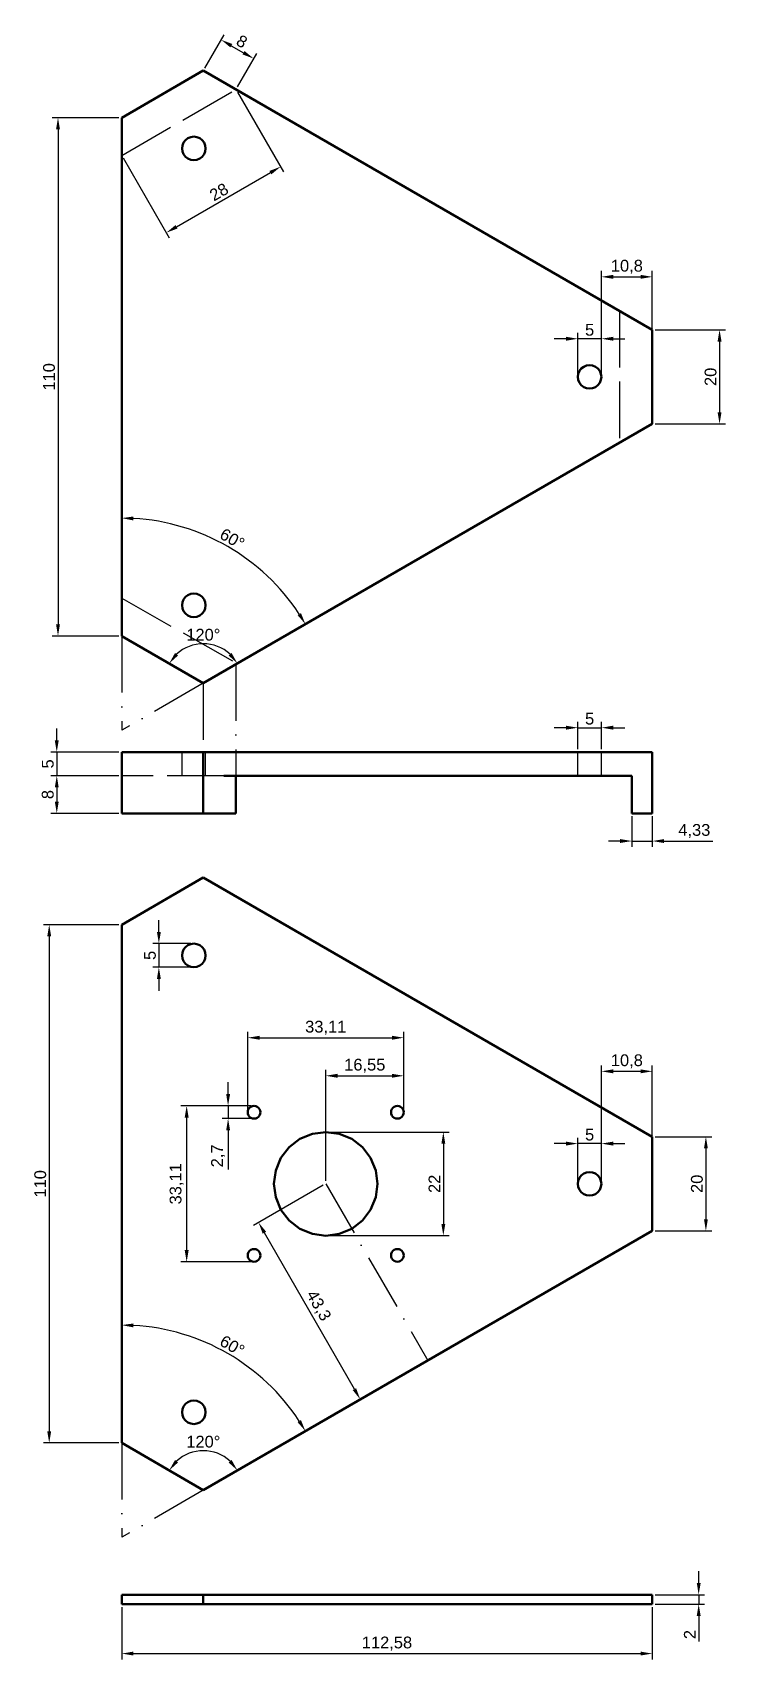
# Model space of a CAD drawing. Header units: millimetres. Extents: x 25 to 2355, y -27 to 1078.
# Drawn here: x 24.9 to 172, y 24.2 to 369.5 of the extents above; entities that cross this region are included whole.
import ezdxf

# ---------------------------------------------------------------- set-up
doc = ezdxf.new("R2010")
doc.units = ezdxf.units.MM
doc.linetypes.add('ACAD_ISO02W100', pattern=[15, 12, -3])
doc.linetypes.add('ACAD_ISO10W100', pattern=[18, 12, -3, 0, -3])
doc.layers.get('0').update_dxf_attribs({"lineweight": 50})
for name, color, linetype in [('标注', 2, 'Continuous'), ('虚线', 7, 'ACAD_ISO02W100'), ('辅助线', 3, 'ACAD_ISO10W100')]:
    doc.layers.add(name, color=color, linetype=linetype)
doc.styles.get("Standard").update_dxf_attribs({"font": 'arial.ttf'})
doc.dimstyles.new('ISO-25', dxfattribs={"dimtxt": 2.5, "dimasz": 2.5, "dimexe": 1.25, "dimexo": 0.625, "dimtad": 1, "dimtxsty": 'Standard', "dimcen": 2.5, "dimadec": 0, "dimazin": 0, "dimtfac": 1, "dimtmove": 0, "dimatfit": 3, "dimfxl": 1, "dimarcsym": 0})

# ---------------------------------------------------------------- blocks, each defined once
blk = doc.blocks.new('*D5')
at = {"layer": 'Defpoints', "color": 0, "transparency": 16777216}
for p in [(156.43, 135.17), (156.43, 115.17), (167.8, 115.17)]:
    blk.add_point(p, dxfattribs=at)
at = {"layer": '标注', "color": 0, "lineweight": -2, "transparency": 16777216}
for p, q in [((157.05, 135.17), (169.05, 135.17)), ((167.8, 132.67), (167.8, 117.67)), ((157.05, 115.17), (169.05, 115.17))]:
    blk.add_line(p, q, dxfattribs=at)
at = {"layer": '标注', "color": 0, "transparency": 16777216}
for points in [[(167.39, 132.67), (168.22, 132.67), (167.8, 135.17)], [(167.39, 117.67), (168.22, 117.67), (167.8, 115.17)]]:
    blk.add_solid(points, dxfattribs=at)
at = {"layer": '标注', "color": 0, "transparency": 16777216, "insert": (165.9, 125.17), "char_height": 2.5, "attachment_point": 5, "rotation": 90}
blk.add_mtext('20', dxfattribs=at)
blk = doc.blocks.new('*D6')
at = {"layer": 'Defpoints', "color": 0, "transparency": 16777216}
for p in [(43.84, 180.17), (156.43, 115.17), (72.78, 84.65), (43.84, 70.17), (61.16, 60.17)]:
    blk.add_point(p, dxfattribs=at)
at = {"layer": '标注', "color": 0, "lineweight": -2, "transparency": 16777216}
blk.add_arc((43.84, 50.17), 45.02, 33.1821, 86.8179, dxfattribs=at)
at = {"layer": '标注', "color": 0, "transparency": 16777216}
for points in [[(46.33, 94.7), (46.35, 95.53), (43.84, 95.19)], [(81.88, 75.03), (81.17, 74.59), (82.83, 72.68)]]:
    blk.add_solid(points, dxfattribs=at)
at = {"layer": '标注', "color": 0, "transparency": 16777216, "insert": (67.3, 90.8), "char_height": 2.5, "attachment_point": 5, "rotation": 330}
blk.add_mtext('60°', dxfattribs=at)
blk = doc.blocks.new('*D7')
at = {"layer": 'Defpoints', "color": 0, "transparency": 16777216}
for p in [(59.15, 176.15), (51.73, 171.15), (59.15, 171.15)]:
    blk.add_point(p, dxfattribs=at)
at = {"layer": '标注', "color": 0, "lineweight": -2, "transparency": 16777216}
for p, q in [((51.73, 178.65), (51.73, 181.15)), ((58.53, 176.15), (50.48, 176.15)), ((51.73, 176.15), (51.73, 171.15)), ((58.53, 171.15), (50.48, 171.15)), ((51.73, 168.65), (51.73, 166.15))]:
    blk.add_line(p, q, dxfattribs=at)
at = {"layer": '标注', "color": 0, "transparency": 16777216}
for points in [[(51.32, 178.65), (52.15, 178.65), (51.73, 176.15)], [(51.32, 168.65), (52.15, 168.65), (51.73, 171.15)]]:
    blk.add_solid(points, dxfattribs=at)
at = {"layer": '标注', "color": 0, "transparency": 16777216, "insert": (49.84, 173.65), "char_height": 2.5, "attachment_point": 5, "rotation": 90}
blk.add_mtext('5', dxfattribs=at)
blk = doc.blocks.new('*D8')
at = {"layer": 'Defpoints', "color": 0, "transparency": 16777216}
for p in [(71.94, 141.72), (66.42, 139.02), (71.94, 139.02)]:
    blk.add_point(p, dxfattribs=at)
at = {"layer": '标注', "color": 0, "lineweight": -2, "transparency": 16777216}
for p, q in [((66.42, 144.22), (66.42, 146.72)), ((71.32, 141.72), (65.17, 141.72)), ((66.42, 141.72), (66.42, 139.02)), ((71.32, 139.02), (65.17, 139.02)), ((66.42, 136.52), (66.42, 128.18))]:
    blk.add_line(p, q, dxfattribs=at)
at = {"layer": '标注', "color": 0, "transparency": 16777216}
for points in [[(66.01, 144.22), (66.84, 144.22), (66.42, 141.72)], [(66.01, 136.52), (66.84, 136.52), (66.42, 139.02)]]:
    blk.add_solid(points, dxfattribs=at)
at = {"layer": '标注', "color": 0, "transparency": 16777216, "insert": (64.3, 131.1), "char_height": 2.5, "attachment_point": 5, "rotation": 90}
blk.add_mtext('2,7', dxfattribs=at)
blk = doc.blocks.new('*D9')
at = {"layer": 'Defpoints', "color": 0, "transparency": 16777216}
for p in [(87.14, 136.17), (87.14, 114.17), (112.09, 114.17)]:
    blk.add_point(p, dxfattribs=at)
at = {"layer": '标注', "color": 0, "lineweight": -2, "transparency": 16777216}
for p, q in [((87.77, 136.17), (113.34, 136.17)), ((112.09, 133.67), (112.09, 116.67)), ((87.77, 114.17), (113.34, 114.17))]:
    blk.add_line(p, q, dxfattribs=at)
at = {"layer": '标注', "color": 0, "transparency": 16777216}
for points in [[(111.68, 133.67), (112.51, 133.67), (112.09, 136.17)], [(111.68, 116.67), (112.51, 116.67), (112.09, 114.17)]]:
    blk.add_solid(points, dxfattribs=at)
at = {"layer": '标注', "color": 0, "transparency": 16777216, "insert": (110.21, 125.17), "char_height": 2.5, "attachment_point": 5, "rotation": 90}
blk.add_mtext('22', dxfattribs=at)
blk = doc.blocks.new('*D10')
at = {"layer": 'Defpoints', "color": 0, "transparency": 16777216}
for p in [(156.43, 37.97), (156.43, 35.97), (166.27, 35.97)]:
    blk.add_point(p, dxfattribs=at)
at = {"layer": '标注', "color": 0, "lineweight": -2, "transparency": 16777216}
for p, q in [((166.27, 40.47), (166.27, 42.97)), ((157.05, 37.97), (167.52, 37.97)), ((157.05, 35.97), (167.52, 35.97)), ((166.27, 37.97), (166.27, 35.97)), ((166.27, 33.47), (166.27, 28.06))]:
    blk.add_line(p, q, dxfattribs=at)
at = {"layer": '标注', "color": 0, "transparency": 16777216}
for points in [[(165.86, 40.47), (166.69, 40.47), (166.27, 37.97)], [(165.86, 33.47), (166.69, 33.47), (166.27, 35.97)]]:
    blk.add_solid(points, dxfattribs=at)
at = {"layer": '标注', "color": 0, "transparency": 16777216, "insert": (164.39, 29.51), "char_height": 2.5, "attachment_point": 5, "rotation": 90}
blk.add_mtext('2', dxfattribs=at)
blk = doc.blocks.new('*D11')
at = {"layer": 'Defpoints', "color": 0, "transparency": 16777216}
for p in [(156.43, 149.05), (145.63, 125.17), (156.43, 125.17)]:
    blk.add_point(p, dxfattribs=at)
at = {"layer": '标注', "color": 0, "lineweight": -2, "transparency": 16777216}
for p, q in [((145.63, 125.79), (145.63, 150.3)), ((148.13, 149.05), (153.93, 149.05)), ((156.43, 125.79), (156.43, 150.3))]:
    blk.add_line(p, q, dxfattribs=at)
at = {"layer": '标注', "color": 0, "transparency": 16777216}
for points in [[(148.13, 149.46), (148.13, 148.63), (145.63, 149.05)], [(153.93, 149.46), (153.93, 148.63), (156.43, 149.05)]]:
    blk.add_solid(points, dxfattribs=at)
at = {"layer": '标注', "color": 0, "transparency": 16777216, "insert": (151.03, 151.17), "char_height": 2.5, "attachment_point": 5}
blk.add_mtext('10,8', dxfattribs=at)
blk = doc.blocks.new('*D12')
at = {"layer": 'Defpoints', "color": 0, "transparency": 16777216}
for p in [(140.63, 133.71), (140.63, 125.17), (145.63, 125.17)]:
    blk.add_point(p, dxfattribs=at)
at = {"layer": '标注', "color": 0, "lineweight": -2, "transparency": 16777216}
for p, q in [((140.63, 125.79), (140.63, 134.96)), ((145.63, 125.79), (145.63, 134.96)), ((138.13, 133.71), (135.63, 133.71)), ((145.63, 133.71), (140.63, 133.71)), ((148.13, 133.71), (150.63, 133.71))]:
    blk.add_line(p, q, dxfattribs=at)
at = {"layer": '标注', "color": 0, "transparency": 16777216}
for points in [[(138.13, 134.13), (138.13, 133.29), (140.63, 133.71)], [(148.13, 134.13), (148.13, 133.29), (145.63, 133.71)]]:
    blk.add_solid(points, dxfattribs=at)
at = {"layer": '标注', "color": 0, "transparency": 16777216, "insert": (143.13, 135.6), "char_height": 2.5, "attachment_point": 5}
blk.add_mtext('5', dxfattribs=at)
blk = doc.blocks.new('*D13')
at = {"layer": 'Defpoints', "color": 0, "transparency": 16777216}
for p in [(71.94, 141.72), (57.63, 108.61), (71.94, 108.61)]:
    blk.add_point(p, dxfattribs=at)
at = {"layer": '标注', "color": 0, "lineweight": -2, "transparency": 16777216}
for p, q in [((71.32, 141.72), (56.38, 141.72)), ((57.63, 139.22), (57.63, 111.11)), ((71.32, 108.61), (56.38, 108.61))]:
    blk.add_line(p, q, dxfattribs=at)
at = {"layer": '标注', "color": 0, "transparency": 16777216}
for points in [[(57.21, 139.22), (58.05, 139.22), (57.63, 141.72)], [(57.21, 111.11), (58.05, 111.11), (57.63, 108.61)]]:
    blk.add_solid(points, dxfattribs=at)
at = {"layer": '标注', "color": 0, "transparency": 16777216, "insert": (55.5, 125.17), "char_height": 2.5, "attachment_point": 5, "rotation": 90}
blk.add_mtext('33,11', dxfattribs=at)
blk = doc.blocks.new('*D14')
at = {"layer": 'Defpoints', "color": 0, "transparency": 16777216}
for p in [(103.7, 156.18), (70.59, 140.37), (103.7, 140.37)]:
    blk.add_point(p, dxfattribs=at)
at = {"layer": '标注', "color": 0, "lineweight": -2, "transparency": 16777216}
for p, q in [((70.59, 141), (70.59, 157.43)), ((73.09, 156.18), (101.2, 156.18)), ((103.7, 141), (103.7, 157.43))]:
    blk.add_line(p, q, dxfattribs=at)
at = {"layer": '标注', "color": 0, "transparency": 16777216}
for points in [[(73.09, 156.59), (73.09, 155.76), (70.59, 156.18)], [(101.2, 156.59), (101.2, 155.76), (103.7, 156.18)]]:
    blk.add_solid(points, dxfattribs=at)
at = {"layer": '标注', "color": 0, "transparency": 16777216, "insert": (87.14, 158.3), "char_height": 2.5, "attachment_point": 5}
blk.add_mtext('33,11', dxfattribs=at)
blk = doc.blocks.new('*D15')
at = {"layer": 'Defpoints', "color": 0, "transparency": 16777216}
for p in [(156.43, 115.17), (43.84, 70.17), (64.02, 68.02), (61.16, 60.17), (61.16, 60.17)]:
    blk.add_point(p, dxfattribs=at)
at = {"layer": '标注', "color": 0, "lineweight": -2, "transparency": 16777216}
blk.add_arc((61.16, 60.17), 8.36, 47.2028, 132.7972, dxfattribs=at)
at = {"layer": '标注', "color": 0, "transparency": 16777216}
for points in [[(55.81, 66.04), (55.16, 66.56), (53.92, 64.35)], [(67.17, 66.56), (66.52, 66.04), (68.4, 64.35)]]:
    blk.add_solid(points, dxfattribs=at)
at = {"layer": '标注', "color": 0, "transparency": 16777216, "insert": (61.16, 70.43), "char_height": 2.5, "attachment_point": 5}
blk.add_mtext('120°', dxfattribs=at)
blk = doc.blocks.new('*D16')
at = {"layer": 'Defpoints', "color": 0, "transparency": 16777216}
for p in [(87.14, 125.17), (72.88, 116.96), (108.73, 87.63)]:
    blk.add_point(p, dxfattribs=at)
at = {"layer": '标注', "color": 0, "lineweight": -2, "transparency": 16777216}
for p, q in [((86.6, 124.86), (71.79, 116.34)), ((93.22, 81.59), (74.12, 114.8)), ((108.19, 87.32), (93.38, 78.8))]:
    blk.add_line(p, q, dxfattribs=at)
at = {"layer": '标注', "color": 0, "transparency": 16777216}
for points in [[(74.49, 115.01), (73.76, 114.59), (72.88, 116.96)], [(93.58, 81.8), (92.86, 81.39), (94.46, 79.43)]]:
    blk.add_solid(points, dxfattribs=at)
at = {"layer": '标注', "color": 0, "transparency": 16777216, "insert": (85.51, 99.26), "char_height": 2.5, "attachment_point": 5, "rotation": 299.8994}
blk.add_mtext('43,3', dxfattribs=at)
blk = doc.blocks.new('*D17')
at = {"layer": 'Defpoints', "color": 0, "transparency": 16777216}
for p in [(103.7, 148.1), (103.7, 140.37), (87.14, 125.17)]:
    blk.add_point(p, dxfattribs=at)
at = {"layer": '标注', "color": 0, "lineweight": -2, "transparency": 16777216}
for p, q in [((87.14, 125.79), (87.14, 149.35)), ((103.7, 141), (103.7, 149.35)), ((89.64, 148.1), (101.2, 148.1))]:
    blk.add_line(p, q, dxfattribs=at)
at = {"layer": '标注', "color": 0, "transparency": 16777216}
for points in [[(89.64, 148.52), (89.64, 147.69), (87.14, 148.1)], [(101.2, 148.52), (101.2, 147.69), (103.7, 148.1)]]:
    blk.add_solid(points, dxfattribs=at)
at = {"layer": '标注', "color": 0, "transparency": 16777216, "insert": (95.42, 150.23), "char_height": 2.5, "attachment_point": 5}
blk.add_mtext('16,55', dxfattribs=at)
blk = doc.blocks.new('*D4')
at = {"layer": 'Defpoints', "color": 0, "transparency": 16777216}
for p in [(43.84, 180.17), (28.47, 70.17), (43.84, 70.17)]:
    blk.add_point(p, dxfattribs=at)
at = {"layer": '标注', "color": 0, "lineweight": -2, "transparency": 16777216}
for p, q in [((43.22, 180.17), (27.22, 180.17)), ((28.47, 177.67), (28.47, 72.67)), ((43.22, 70.17), (27.22, 70.17))]:
    blk.add_line(p, q, dxfattribs=at)
at = {"layer": '标注', "color": 0, "transparency": 16777216}
for points in [[(28.05, 177.67), (28.89, 177.67), (28.47, 180.17)], [(28.05, 72.67), (28.89, 72.67), (28.47, 70.17)]]:
    blk.add_solid(points, dxfattribs=at)
at = {"layer": '标注', "color": 0, "transparency": 16777216, "insert": (26.57, 125.17), "char_height": 2.5, "attachment_point": 5, "rotation": 90}
blk.add_mtext('110', dxfattribs=at)
blk = doc.blocks.new('*D18')
at = {"layer": 'Defpoints', "color": 0, "transparency": 16777216}
for p in [(43.84, 35.97), (156.43, 35.97), (156.43, 25.47)]:
    blk.add_point(p, dxfattribs=at)
at = {"layer": '标注', "color": 0, "lineweight": -2, "transparency": 16777216}
for p, q in [((43.84, 35.34), (43.84, 24.22)), ((156.43, 35.34), (156.43, 24.22)), ((46.34, 25.47), (153.93, 25.47))]:
    blk.add_line(p, q, dxfattribs=at)
at = {"layer": '标注', "color": 0, "transparency": 16777216}
for points in [[(46.34, 25.89), (46.34, 25.06), (43.84, 25.47)], [(153.93, 25.89), (153.93, 25.06), (156.43, 25.47)]]:
    blk.add_solid(points, dxfattribs=at)
at = {"layer": '标注', "color": 0, "transparency": 16777216, "insert": (100.13, 27.6), "char_height": 2.5, "attachment_point": 5}
blk.add_mtext('112,58', dxfattribs=at)
blk = doc.blocks.new('*D20')
at = {"layer": 'Defpoints', "color": 0, "transparency": 16777216}
for p in [(43.84, 351.44), (30.33, 241.44), (43.84, 241.44)]:
    blk.add_point(p, dxfattribs=at)
at = {"layer": '标注', "color": 0, "lineweight": -2, "transparency": 16777216}
for p, q in [((43.22, 351.44), (29.08, 351.44)), ((30.33, 348.94), (30.33, 243.94)), ((43.22, 241.44), (29.08, 241.44))]:
    blk.add_line(p, q, dxfattribs=at)
at = {"layer": '标注', "color": 0, "transparency": 16777216}
for points in [[(29.91, 348.94), (30.75, 348.94), (30.33, 351.44)], [(29.91, 243.94), (30.75, 243.94), (30.33, 241.44)]]:
    blk.add_solid(points, dxfattribs=at)
at = {"layer": '标注', "color": 0, "transparency": 16777216, "insert": (28.43, 296.44), "char_height": 2.5, "attachment_point": 5, "rotation": 90}
blk.add_mtext('110', dxfattribs=at)
blk = doc.blocks.new('*D21')
at = {"layer": 'Defpoints', "color": 0, "transparency": 16777216}
for p in [(156.43, 306.44), (156.43, 286.44), (170.7, 286.44)]:
    blk.add_point(p, dxfattribs=at)
at = {"layer": '标注', "color": 0, "lineweight": -2, "transparency": 16777216}
for p, q in [((157.05, 306.44), (171.95, 306.44)), ((170.7, 303.94), (170.7, 288.94)), ((157.05, 286.44), (171.95, 286.44))]:
    blk.add_line(p, q, dxfattribs=at)
at = {"layer": '标注', "color": 0, "transparency": 16777216}
for points in [[(170.28, 303.94), (171.12, 303.94), (170.7, 306.44)], [(170.28, 288.94), (171.12, 288.94), (170.7, 286.44)]]:
    blk.add_solid(points, dxfattribs=at)
at = {"layer": '标注', "color": 0, "transparency": 16777216, "insert": (168.8, 296.44), "char_height": 2.5, "attachment_point": 5, "rotation": 90}
blk.add_mtext('20', dxfattribs=at)
blk = doc.blocks.new('*D22')
at = {"layer": 'Defpoints', "color": 0, "transparency": 16777216}
for p in [(156.43, 317.67), (145.63, 296.44), (156.43, 296.44)]:
    blk.add_point(p, dxfattribs=at)
at = {"layer": '标注', "color": 0, "lineweight": -2, "transparency": 16777216}
for p, q in [((145.63, 297.06), (145.63, 318.92)), ((148.13, 317.67), (153.93, 317.67)), ((156.43, 297.06), (156.43, 318.92))]:
    blk.add_line(p, q, dxfattribs=at)
at = {"layer": '标注', "color": 0, "transparency": 16777216}
for points in [[(148.13, 318.09), (148.13, 317.25), (145.63, 317.67)], [(153.93, 318.09), (153.93, 317.25), (156.43, 317.67)]]:
    blk.add_solid(points, dxfattribs=at)
at = {"layer": '标注', "color": 0, "transparency": 16777216, "insert": (151.03, 319.8), "char_height": 2.5, "attachment_point": 5}
blk.add_mtext('10,8', dxfattribs=at)
blk = doc.blocks.new('*D23')
at = {"layer": 'Defpoints', "color": 0, "transparency": 16777216}
for p in [(140.63, 304.53), (140.63, 296.44), (145.63, 296.44)]:
    blk.add_point(p, dxfattribs=at)
at = {"layer": '标注', "color": 0, "lineweight": -2, "transparency": 16777216}
for p, q in [((138.13, 304.53), (135.63, 304.53)), ((140.63, 297.06), (140.63, 305.78)), ((145.63, 304.53), (140.63, 304.53)), ((145.63, 297.06), (145.63, 305.78)), ((148.13, 304.53), (150.63, 304.53))]:
    blk.add_line(p, q, dxfattribs=at)
at = {"layer": '标注', "color": 0, "transparency": 16777216}
for points in [[(138.13, 304.94), (138.13, 304.11), (140.63, 304.53)], [(148.13, 304.94), (148.13, 304.11), (145.63, 304.53)]]:
    blk.add_solid(points, dxfattribs=at)
at = {"layer": '标注', "color": 0, "transparency": 16777216, "insert": (143.13, 306.42), "char_height": 2.5, "attachment_point": 5}
blk.add_mtext('5', dxfattribs=at)
blk = doc.blocks.new('*D30')
at = {"layer": 'Defpoints', "color": 0, "transparency": 16777216}
for p in [(43.84, 351.44), (156.43, 286.44), (72.78, 255.92), (43.84, 241.44), (61.16, 231.44)]:
    blk.add_point(p, dxfattribs=at)
at = {"layer": '标注', "color": 0, "lineweight": -2, "transparency": 16777216}
blk.add_arc((43.84, 221.44), 45.02, 33.1821, 86.8179, dxfattribs=at)
at = {"layer": '标注', "color": 0, "transparency": 16777216}
for points in [[(46.33, 265.97), (46.35, 266.8), (43.84, 266.46)], [(81.88, 246.29), (81.17, 245.86), (82.83, 243.95)]]:
    blk.add_solid(points, dxfattribs=at)
at = {"layer": '标注', "color": 0, "transparency": 16777216, "insert": (67.3, 262.07), "char_height": 2.5, "attachment_point": 5, "rotation": 330}
blk.add_mtext('60°', dxfattribs=at)
blk = doc.blocks.new('*D31')
at = {"layer": 'Defpoints', "color": 0, "transparency": 16777216}
for p in [(156.43, 286.44), (43.84, 241.44), (64.02, 239.29), (61.16, 231.44), (61.16, 231.44)]:
    blk.add_point(p, dxfattribs=at)
at = {"layer": '标注', "color": 0, "lineweight": -2, "transparency": 16777216}
blk.add_arc((61.16, 231.44), 8.36, 47.2028, 132.7972, dxfattribs=at)
at = {"layer": '标注', "color": 0, "transparency": 16777216}
for points in [[(55.81, 237.31), (55.16, 237.83), (53.92, 235.61)], [(67.17, 237.83), (66.52, 237.31), (68.4, 235.61)]]:
    blk.add_solid(points, dxfattribs=at)
at = {"layer": '标注', "color": 0, "transparency": 16777216, "insert": (61.16, 241.7), "char_height": 2.5, "attachment_point": 5}
blk.add_mtext('120°', dxfattribs=at)
blk = doc.blocks.new('*D32')
at = {"layer": 'Defpoints', "color": 0, "transparency": 16777216}
for p in [(71.87, 363.98), (61.16, 361.44), (68.09, 357.44)]:
    blk.add_point(p, dxfattribs=at)
at = {"layer": '标注', "color": 0, "lineweight": -2, "transparency": 16777216}
for p, q in [((61.48, 361.98), (65.56, 369.06)), ((67.1, 366.73), (69.7, 365.23)), ((68.4, 357.98), (72.49, 365.06))]:
    blk.add_line(p, q, dxfattribs=at)
at = {"layer": '标注', "color": 0, "transparency": 16777216}
for points in [[(67.31, 367.09), (66.9, 366.37), (64.94, 367.98)], [(69.91, 365.59), (69.49, 364.87), (71.87, 363.98)]]:
    blk.add_solid(points, dxfattribs=at)
at = {"layer": '标注', "color": 0, "transparency": 16777216, "insert": (69.35, 367.62), "char_height": 2.5, "attachment_point": 5, "rotation": 330}
blk.add_mtext('8', dxfattribs=at)
blk = doc.blocks.new('*D33')
at = {"layer": 'Defpoints', "color": 0, "transparency": 16777216}
for p in [(68.09, 357.44), (43.84, 343.44), (77.56, 341.04)]:
    blk.add_point(p, dxfattribs=at)
at = {"layer": '标注', "color": 0, "lineweight": -2, "transparency": 16777216}
for p, q in [((68.4, 356.89), (78.18, 339.95)), ((44.15, 342.89), (53.94, 325.95)), ((55.48, 328.29), (75.39, 339.79))]:
    blk.add_line(p, q, dxfattribs=at)
at = {"layer": '标注', "color": 0, "transparency": 16777216}
for points in [[(75.19, 340.15), (75.6, 339.42), (77.56, 341.04)], [(55.27, 328.65), (55.68, 327.92), (53.31, 327.04)]]:
    blk.add_solid(points, dxfattribs=at)
at = {"layer": '标注', "color": 0, "transparency": 16777216, "insert": (64.48, 335.68), "char_height": 2.5, "attachment_point": 5, "rotation": 30}
blk.add_mtext('28', dxfattribs=at)
blk = doc.blocks.new('*D35')
at = {"layer": 'Defpoints', "color": 0, "transparency": 16777216}
for p in [(43.84, 216.79), (30.07, 211.79), (43.84, 211.79)]:
    blk.add_point(p, dxfattribs=at)
at = {"layer": '标注', "color": 0, "lineweight": -2, "transparency": 16777216}
for p, q in [((30.07, 219.29), (30.07, 221.79)), ((43.22, 216.79), (28.82, 216.79)), ((30.07, 216.79), (30.07, 211.79)), ((43.22, 211.79), (28.82, 211.79)), ((30.07, 209.29), (30.07, 206.79))]:
    blk.add_line(p, q, dxfattribs=at)
at = {"layer": '标注', "color": 0, "transparency": 16777216}
for points in [[(29.65, 219.29), (30.48, 219.29), (30.07, 216.79)], [(29.65, 209.29), (30.48, 209.29), (30.07, 211.79)]]:
    blk.add_solid(points, dxfattribs=at)
at = {"layer": '标注', "color": 0, "transparency": 16777216, "insert": (28.17, 214.29), "char_height": 2.5, "attachment_point": 5, "rotation": 90}
blk.add_mtext('5', dxfattribs=at)
blk = doc.blocks.new('*D36')
at = {"layer": 'Defpoints', "color": 0, "transparency": 16777216}
for p in [(43.84, 211.79), (30.07, 203.79), (43.84, 203.79)]:
    blk.add_point(p, dxfattribs=at)
at = {"layer": '标注', "color": 0, "lineweight": -2, "transparency": 16777216}
for p, q in [((43.22, 211.79), (28.82, 211.79)), ((30.07, 209.29), (30.07, 206.29)), ((43.22, 203.79), (28.82, 203.79))]:
    blk.add_line(p, q, dxfattribs=at)
at = {"layer": '标注', "color": 0, "transparency": 16777216}
for points in [[(29.65, 209.29), (30.48, 209.29), (30.07, 211.79)], [(29.65, 206.29), (30.48, 206.29), (30.07, 203.79)]]:
    blk.add_solid(points, dxfattribs=at)
at = {"layer": '标注', "color": 0, "transparency": 16777216, "insert": (28.16, 207.79), "char_height": 2.5, "attachment_point": 5, "rotation": 90}
blk.add_mtext('8', dxfattribs=at)
blk = doc.blocks.new('*D37')
at = {"layer": 'Defpoints', "color": 0, "transparency": 16777216}
for p in [(152.1, 203.79), (156.43, 203.79), (156.43, 197.92)]:
    blk.add_point(p, dxfattribs=at)
at = {"layer": '标注', "color": 0, "lineweight": -2, "transparency": 16777216}
for p, q in [((152.1, 203.17), (152.1, 196.67)), ((156.43, 203.17), (156.43, 196.67)), ((149.6, 197.92), (147.1, 197.92)), ((152.1, 197.92), (156.43, 197.92)), ((158.93, 197.92), (169.27, 197.92))]:
    blk.add_line(p, q, dxfattribs=at)
at = {"layer": '标注', "color": 0, "transparency": 16777216}
for points in [[(149.6, 198.34), (149.6, 197.51), (152.1, 197.92)], [(158.93, 198.34), (158.93, 197.51), (156.43, 197.92)]]:
    blk.add_solid(points, dxfattribs=at)
at = {"layer": '标注', "color": 0, "transparency": 16777216, "insert": (165.35, 200.05), "char_height": 2.5, "attachment_point": 5}
blk.add_mtext('4,33', dxfattribs=at)
blk = doc.blocks.new('*D38')
at = {"layer": 'Defpoints', "color": 0, "transparency": 16777216}
for p in [(145.63, 221.98), (140.63, 216.79), (145.63, 216.79)]:
    blk.add_point(p, dxfattribs=at)
at = {"layer": '标注', "color": 0, "lineweight": -2, "transparency": 16777216}
for p, q in [((138.13, 221.98), (135.63, 221.98)), ((140.63, 217.42), (140.63, 223.23)), ((140.63, 221.98), (145.63, 221.98)), ((145.63, 217.42), (145.63, 223.23)), ((148.13, 221.98), (150.63, 221.98))]:
    blk.add_line(p, q, dxfattribs=at)
at = {"layer": '标注', "color": 0, "transparency": 16777216}
for points in [[(138.13, 222.4), (138.13, 221.56), (140.63, 221.98)], [(148.13, 222.4), (148.13, 221.56), (145.63, 221.98)]]:
    blk.add_solid(points, dxfattribs=at)
at = {"layer": '标注', "color": 0, "transparency": 16777216, "insert": (143.13, 223.88), "char_height": 2.5, "attachment_point": 5}
blk.add_mtext('5', dxfattribs=at)

msp = doc.modelspace()

# ---------------------------------------------------------------- linework, layer by layer
for p, q in [((61.163, 361.436), (43.842, 351.436)), ((156.425, 306.436), (61.163, 361.436)), ((43.842, 351.436), (43.842, 241.436)), ((56.652, 344.918), (56.737, 345.565)), ((56.737, 345.565), (56.987, 346.168)), ((56.987, 346.168), (57.385, 346.685)), ((57.385, 346.685), (57.902, 347.083)), ((57.902, 347.083), (58.505, 347.332)), ((58.505, 347.332), (59.152, 347.418)), ((59.152, 347.418), (59.799, 347.332)), ((59.799, 347.332), (60.402, 347.083)), ((60.402, 347.083), (60.92, 346.685)), ((60.92, 346.685), (61.317, 346.168)), ((61.317, 346.168), (61.567, 345.565)), ((61.567, 345.565), (61.652, 344.918)), ((56.737, 344.271), (56.652, 344.918)), ((56.987, 343.668), (56.737, 344.271)), ((57.385, 343.15), (56.987, 343.668)), ((57.902, 342.753), (57.385, 343.15)), ((58.505, 342.503), (57.902, 342.753)), ((59.152, 342.418), (58.505, 342.503)), ((59.799, 342.503), (59.152, 342.418)), ((60.402, 342.753), (59.799, 342.503)), ((60.92, 343.15), (60.402, 342.753)), ((61.317, 343.668), (60.92, 343.15)), ((61.567, 344.271), (61.317, 343.668)), ((61.652, 344.918), (61.567, 344.271)), ((156.425, 286.436), (156.425, 306.436)), ((140.625, 296.436), (140.71, 297.083)), ((140.71, 297.083), (140.96, 297.686)), ((140.96, 297.686), (141.358, 298.204)), ((141.358, 298.204), (141.875, 298.601)), ((141.875, 298.601), (142.478, 298.851)), ((142.478, 298.851), (143.125, 298.936)), ((143.125, 298.936), (143.772, 298.851)), ((143.772, 298.851), (144.375, 298.601)), ((144.375, 298.601), (144.893, 298.204)), ((144.893, 298.204), (145.29, 297.686)), ((145.29, 297.686), (145.54, 297.083)), ((145.54, 297.083), (145.625, 296.436)), ((140.71, 295.789), (140.625, 296.436)), ((140.96, 295.186), (140.71, 295.789)), ((141.358, 294.668), (140.96, 295.186)), ((141.875, 294.271), (141.358, 294.668)), ((142.478, 294.021), (141.875, 294.271)), ((143.125, 293.936), (142.478, 294.021)), ((143.772, 294.021), (143.125, 293.936)), ((144.375, 294.271), (143.772, 294.021)), ((144.893, 294.668), (144.375, 294.271)), ((145.29, 295.186), (144.893, 294.668)), ((145.54, 295.789), (145.29, 295.186)), ((145.625, 296.436), (145.54, 295.789)), ((156.425, 286.436), (61.163, 231.436)), ((56.737, 248.601), (56.987, 249.204)), ((56.987, 249.204), (57.385, 249.722)), ((57.385, 249.722), (57.902, 250.119)), ((57.902, 250.119), (58.505, 250.369)), ((58.505, 250.369), (59.152, 250.454)), ((59.152, 250.454), (59.799, 250.369)), ((59.799, 250.369), (60.402, 250.119)), ((60.402, 250.119), (60.92, 249.722)), ((60.92, 249.722), (61.317, 249.204)), ((61.317, 249.204), (61.567, 248.601)), ((56.652, 247.954), (56.737, 248.601)), ((56.737, 247.307), (56.652, 247.954)), ((56.987, 246.704), (56.737, 247.307)), ((57.385, 246.186), (56.987, 246.704)), ((57.902, 245.789), (57.385, 246.186)), ((58.505, 245.539), (57.902, 245.789)), ((59.152, 245.454), (58.505, 245.539)), ((59.799, 245.539), (59.152, 245.454)), ((60.402, 245.789), (59.799, 245.539)), ((60.92, 246.186), (60.402, 245.789)), ((61.317, 246.704), (60.92, 246.186)), ((61.567, 247.307), (61.317, 246.704)), ((61.567, 248.601), (61.652, 247.954)), ((61.652, 247.954), (61.567, 247.307)), ((43.842, 241.436), (61.163, 231.436)), ((43.842, 216.793), (61.163, 216.793)), ((43.842, 203.793), (43.842, 216.793)), ((61.163, 216.793), (156.425, 216.793)), ((61.163, 203.793), (61.163, 216.793)), ((156.425, 203.793), (156.425, 216.793)), ((65.493, 211.793), (152.095, 211.793)), ((68.091, 203.793), (68.091, 211.793)), ((152.095, 211.793), (152.095, 203.793)), ((43.842, 203.793), (61.163, 203.793)), ((61.163, 203.793), (68.091, 203.793)), ((152.095, 203.793), (156.425, 203.793)), ((61.163, 190.168), (43.842, 180.168)), ((156.425, 135.168), (61.163, 190.168)), ((43.842, 180.168), (43.842, 70.168)), ((58.505, 176.064), (59.152, 176.149)), ((59.152, 176.149), (59.799, 176.064)), ((56.652, 173.649), (56.737, 174.296)), ((56.737, 173.002), (56.652, 173.649)), ((56.737, 174.296), (56.987, 174.899)), ((56.987, 172.399), (56.737, 173.002)), ((56.987, 174.899), (57.385, 175.417)), ((57.385, 175.417), (57.902, 175.815)), ((57.902, 175.815), (58.505, 176.064)), ((59.799, 176.064), (60.402, 175.815)), ((60.402, 175.815), (60.92, 175.417)), ((60.92, 175.417), (61.317, 174.899)), ((61.317, 174.899), (61.567, 174.296)), ((61.567, 173.002), (61.317, 172.399)), ((61.567, 174.296), (61.652, 173.649)), ((61.652, 173.649), (61.567, 173.002)), ((57.385, 171.882), (56.987, 172.399)), ((57.902, 171.484), (57.385, 171.882)), ((58.505, 171.235), (57.902, 171.484)), ((59.152, 171.149), (58.505, 171.235)), ((59.799, 171.235), (59.152, 171.149)), ((60.402, 171.484), (59.799, 171.235)), ((60.92, 171.882), (60.402, 171.484)), ((61.317, 172.399), (60.92, 171.882)), ((71.266, 141.54), (71.591, 141.674)), ((71.591, 141.674), (71.941, 141.72)), ((71.941, 141.72), (72.29, 141.674)), ((72.29, 141.674), (72.616, 141.54)), ((101.671, 141.54), (101.997, 141.674)), ((101.997, 141.674), (102.346, 141.72)), ((102.346, 141.72), (102.696, 141.674)), ((102.696, 141.674), (103.021, 141.54)), ((70.591, 140.37), (70.637, 140.72)), ((70.637, 140.021), (70.591, 140.37)), ((70.637, 140.72), (70.771, 141.045)), ((70.771, 139.695), (70.637, 140.021)), ((70.771, 141.045), (70.986, 141.325)), ((70.986, 139.416), (70.771, 139.695)), ((70.986, 141.325), (71.266, 141.54)), ((71.266, 139.201), (70.986, 139.416)), ((71.591, 139.066), (71.266, 139.201)), ((71.941, 139.02), (71.591, 139.066)), ((72.29, 139.066), (71.941, 139.02)), ((72.616, 139.201), (72.29, 139.066)), ((72.616, 141.54), (72.895, 141.325)), ((72.895, 139.416), (72.616, 139.201)), ((72.895, 141.325), (73.11, 141.045)), ((73.11, 139.695), (72.895, 139.416)), ((73.11, 141.045), (73.245, 140.72)), ((73.245, 140.021), (73.11, 139.695)), ((73.245, 140.72), (73.291, 140.37)), ((73.291, 140.37), (73.245, 140.021)), ((100.996, 140.37), (101.042, 140.72)), ((101.042, 140.021), (100.996, 140.37)), ((101.042, 140.72), (101.177, 141.045)), ((101.177, 139.695), (101.042, 140.021)), ((101.177, 141.045), (101.392, 141.325)), ((101.392, 139.416), (101.177, 139.695)), ((101.392, 141.325), (101.671, 141.54)), ((101.671, 139.201), (101.392, 139.416)), ((101.997, 139.066), (101.671, 139.201)), ((102.346, 139.02), (101.997, 139.066)), ((102.696, 139.066), (102.346, 139.02)), ((103.021, 139.201), (102.696, 139.066)), ((103.021, 141.54), (103.301, 141.325)), ((103.301, 139.416), (103.021, 139.201)), ((103.301, 141.325), (103.515, 141.045)), ((103.515, 139.695), (103.301, 139.416)), ((103.515, 141.045), (103.65, 140.72)), ((103.65, 140.021), (103.515, 139.695)), ((103.65, 140.72), (103.696, 140.37)), ((103.696, 140.37), (103.65, 140.021)), ((79.365, 132.946), (81.643, 134.694)), ((81.643, 134.694), (84.296, 135.793)), ((84.296, 135.793), (87.143, 136.168)), ((87.143, 136.168), (89.99, 135.793)), ((89.99, 135.793), (92.643, 134.694)), ((92.643, 134.694), (94.921, 132.946)), ((156.425, 115.168), (156.425, 135.168)), ((77.617, 130.668), (79.365, 132.946)), ((94.921, 132.946), (96.67, 130.668)), ((76.143, 125.168), (76.518, 128.015)), ((76.518, 128.015), (77.617, 130.668)), ((96.67, 130.668), (97.768, 128.015)), ((97.768, 128.015), (98.143, 125.168)), ((76.518, 122.321), (76.143, 125.168)), ((98.143, 125.168), (97.768, 122.321)), ((140.625, 125.168), (140.71, 125.815)), ((140.71, 124.521), (140.625, 125.168)), ((140.71, 125.815), (140.96, 126.418)), ((140.96, 123.918), (140.71, 124.521)), ((140.96, 126.418), (141.358, 126.935)), ((141.358, 126.935), (141.875, 127.333)), ((141.875, 127.333), (142.478, 127.582)), ((142.478, 127.582), (143.125, 127.668)), ((143.125, 127.668), (143.772, 127.582)), ((143.772, 127.582), (144.375, 127.333)), ((144.375, 127.333), (144.893, 126.935)), ((144.893, 126.935), (145.29, 126.418)), ((145.29, 126.418), (145.54, 125.815)), ((145.54, 124.521), (145.29, 123.918)), ((145.54, 125.815), (145.625, 125.168)), ((145.625, 125.168), (145.54, 124.521)), ((77.617, 119.668), (76.518, 122.321)), ((97.768, 122.321), (96.67, 119.668)), ((141.358, 123.4), (140.96, 123.918)), ((141.875, 123.003), (141.358, 123.4)), ((142.478, 122.753), (141.875, 123.003)), ((143.125, 122.668), (142.478, 122.753)), ((143.772, 122.753), (143.125, 122.668)), ((144.375, 123.003), (143.772, 122.753)), ((144.893, 123.4), (144.375, 123.003)), ((145.29, 123.918), (144.893, 123.4)), ((79.365, 117.389), (77.617, 119.668)), ((96.67, 119.668), (94.921, 117.389)), ((61.163, 60.168), (156.425, 115.168)), ((81.643, 115.641), (79.365, 117.389)), ((84.296, 114.542), (81.643, 115.641)), ((87.143, 114.168), (84.296, 114.542)), ((89.99, 114.542), (87.143, 114.168)), ((92.643, 115.641), (89.99, 114.542)), ((94.921, 117.389), (92.643, 115.641)), ((70.637, 110.314), (70.771, 110.64)), ((70.771, 110.64), (70.986, 110.919)), ((70.986, 110.919), (71.266, 111.134)), ((71.266, 111.134), (71.591, 111.269)), ((71.591, 111.269), (71.941, 111.315)), ((71.941, 111.315), (72.29, 111.269)), ((72.29, 111.269), (72.616, 111.134)), ((72.616, 111.134), (72.895, 110.919)), ((72.895, 110.919), (73.11, 110.64)), ((73.11, 110.64), (73.245, 110.314)), ((101.042, 110.314), (101.177, 110.64)), ((101.177, 110.64), (101.392, 110.919)), ((101.392, 110.919), (101.671, 111.134)), ((101.671, 111.134), (101.997, 111.269)), ((101.997, 111.269), (102.346, 111.315)), ((102.346, 111.315), (102.696, 111.269)), ((102.696, 111.269), (103.021, 111.134)), ((103.021, 111.134), (103.301, 110.919)), ((103.301, 110.919), (103.515, 110.64)), ((103.515, 110.64), (103.65, 110.314)), ((70.591, 109.965), (70.637, 110.314)), ((70.637, 109.615), (70.591, 109.965)), ((70.771, 109.29), (70.637, 109.615)), ((70.986, 109.01), (70.771, 109.29)), ((71.266, 108.796), (70.986, 109.01)), ((71.591, 108.661), (71.266, 108.796)), ((71.941, 108.615), (71.591, 108.661)), ((72.29, 108.661), (71.941, 108.615)), ((72.616, 108.796), (72.29, 108.661)), ((72.895, 109.01), (72.616, 108.796)), ((73.11, 109.29), (72.895, 109.01)), ((73.245, 109.615), (73.11, 109.29)), ((73.245, 110.314), (73.291, 109.965)), ((73.291, 109.965), (73.245, 109.615)), ((100.996, 109.965), (101.042, 110.314)), ((101.042, 109.615), (100.996, 109.965)), ((101.177, 109.29), (101.042, 109.615)), ((101.392, 109.01), (101.177, 109.29)), ((101.671, 108.796), (101.392, 109.01)), ((101.997, 108.661), (101.671, 108.796)), ((102.346, 108.615), (101.997, 108.661)), ((102.696, 108.661), (102.346, 108.615)), ((103.021, 108.796), (102.696, 108.661)), ((103.301, 109.01), (103.021, 108.796)), ((103.515, 109.29), (103.301, 109.01)), ((103.65, 109.615), (103.515, 109.29)), ((103.65, 110.314), (103.696, 109.965)), ((103.696, 109.965), (103.65, 109.615)), ((56.652, 76.686), (56.737, 77.333)), ((56.737, 76.039), (56.652, 76.686)), ((56.737, 77.333), (56.987, 77.936)), ((56.987, 75.436), (56.737, 76.039)), ((56.987, 77.936), (57.385, 78.454)), ((57.385, 78.454), (57.902, 78.851)), ((57.902, 78.851), (58.505, 79.101)), ((58.505, 79.101), (59.152, 79.186)), ((59.152, 79.186), (59.799, 79.101)), ((59.799, 79.101), (60.402, 78.851)), ((60.402, 78.851), (60.92, 78.454)), ((60.92, 78.454), (61.317, 77.936)), ((61.317, 77.936), (61.567, 77.333)), ((61.567, 76.039), (61.317, 75.436)), ((61.567, 77.333), (61.652, 76.686)), ((61.652, 76.686), (61.567, 76.039)), ((57.385, 74.918), (56.987, 75.436)), ((57.902, 74.521), (57.385, 74.918)), ((58.505, 74.271), (57.902, 74.521)), ((59.152, 74.186), (58.505, 74.271)), ((59.799, 74.271), (59.152, 74.186)), ((60.402, 74.521), (59.799, 74.271)), ((60.92, 74.918), (60.402, 74.521)), ((61.317, 75.436), (60.92, 74.918)), ((43.842, 70.168), (61.163, 60.168)), ((43.842, 37.965), (43.842, 35.965)), ((43.842, 37.965), (61.163, 37.965)), ((43.842, 35.965), (61.163, 35.965)), ((61.163, 37.965), (61.163, 35.965)), ((61.163, 37.965), (156.425, 37.965)), ((61.163, 35.965), (156.425, 35.965)), ((156.425, 37.965), (156.425, 35.965))]:
    msp.add_line(p, q)
at = {"layer": '虚线'}
for p, q in [((43.842, 343.436), (68.091, 357.436)), ((149.497, 310.436), (149.497, 282.436)), ((43.842, 249.436), (68.401, 235.615)), ((56.652, 211.793), (56.652, 216.793)), ((61.652, 211.793), (61.652, 216.793)), ((140.625, 211.793), (140.625, 216.793)), ((145.625, 211.793), (145.625, 216.793)), ((65.493, 211.793), (43.842, 211.793))]:
    msp.add_line(p, q, dxfattribs=at)
at = {"layer": '辅助线'}
for p, q in [((61.163, 361.436), (68.091, 357.436)), ((43.842, 351.436), (43.842, 343.436)), ((156.425, 306.436), (149.497, 310.436)), ((156.425, 286.436), (149.497, 282.436)), ((43.842, 241.436), (43.842, 249.436)), ((43.842, 241.436), (43.842, 221.436)), ((61.163, 231.436), (68.091, 235.436)), ((68.091, 235.436), (68.091, 203.793)), ((61.163, 231.436), (43.842, 221.436)), ((61.163, 231.436), (61.163, 203.793)), ((87.143, 125.168), (108.794, 87.668)), ((43.842, 70.168), (43.842, 50.168)), ((61.163, 60.168), (43.842, 50.168))]:
    msp.add_line(p, q, dxfattribs=at)

# ---------------------------------------------------------------- dimensions: what is measured, and where the dimension line sits
at = {"layer": '标注'}
for p1, p2, distance, picture, middle in [((61.163, 361.436), (68.091, 357.436), 7.552, '*D32', (69.353, 367.623)), ((43.842, 343.436), (68.091, 357.436), -18.938, '*D33', (64.485, 335.682)), ((108.728, 87.63), (87.143, 125.168), 16.456, '*D16', (85.515, 99.256)), ((43.842, 35.965), (156.425, 35.965), -10.491, '*D18', (100.134, 27.602))]:
    dim = msp.add_aligned_dim(p1=p1, p2=p2, distance=distance, dimstyle='ISO-25', dxfattribs=at)
    dim.commit()
    dim.dimension.update_dxf_attribs({"geometry": picture, "text_midpoint": middle})
for base, p1, p2, picture, middle in [((30.33, 241.436), (43.842, 351.436), (43.842, 241.436), '*D20', (28.428, 296.436)), ((170.7, 286.436), (156.425, 306.436), (156.425, 286.436), '*D21', (168.799, 296.436)), ((30.065, 211.793), (43.842, 216.793), (43.842, 211.793), '*D35', (28.169, 214.293)), ((28.471, 70.168), (43.842, 180.168), (43.842, 70.168), '*D4', (26.569, 125.168)), ((51.735, 171.149), (59.152, 176.149), (59.152, 171.149), '*D7', (49.838, 173.649)), ((66.424, 139.02), (71.941, 141.72), (71.941, 139.02), '*D8', (64.296, 131.098)), ((57.6306, 108.6148), (71.9405, 141.7204), (71.9405, 108.6148), '*D13', (55.5032, 125.1676)), ((112.094, 114.168), (87.143, 136.168), (87.143, 114.168), '*D9', (110.214, 125.168)), ((167.805, 115.168), (156.425, 135.168), (156.425, 115.168), '*D5', (165.903, 125.168)), ((166.274, 35.965), (156.425, 37.965), (156.425, 35.965), '*D10', (164.393, 29.512))]:
    dim = msp.add_linear_dim(base=base, p1=p1, p2=p2, angle=90, dimstyle='ISO-25', dxfattribs=at)
    dim.commit()
    dim.dimension.update_dxf_attribs({"geometry": picture, "text_midpoint": middle})
for base, line1, line2, picture, middle in [((72.78, 255.923), ((61.163, 231.436), (156.425, 286.436)), ((43.842, 351.436), (43.842, 241.436)), '*D30', (67.302, 262.07)), ((64.021, 239.29), ((61.163, 231.436), (156.425, 286.436)), ((43.842, 241.436), (61.163, 231.436)), '*D31', (61.163, 241.695)), ((72.78, 84.654), ((61.163, 60.168), (156.425, 115.168)), ((43.842, 180.168), (43.842, 70.168)), '*D6', (67.302, 90.802)), ((64.021, 68.021), ((61.163, 60.168), (156.425, 115.168)), ((43.842, 70.168), (61.163, 60.168)), '*D15', (61.163, 70.427))]:
    dim = msp.add_angular_dim_2l(base=base, line1=line1, line2=line2, dimstyle='ISO-25', dxfattribs=at)
    dim.commit()
    dim.dimension.update_dxf_attribs({"geometry": picture, "text_midpoint": middle})
for base, p1, p2, picture, middle in [((156.425, 317.672), (145.625, 296.436), (156.425, 296.436), '*D22', (151.025, 319.799)), ((140.625, 304.527), (145.625, 296.436), (140.625, 296.436), '*D23', (143.125, 306.423)), ((145.625, 221.979), (140.625, 216.793), (145.625, 216.793), '*D38', (143.125, 223.876)), ((156.425, 197.923), (152.095, 203.793), (156.425, 203.793), '*D37', (165.348, 200.05)), ((103.6961, 156.1766), (70.5905, 140.3704), (103.6961, 140.3704), '*D14', (87.1433, 158.304)), ((156.425, 149.046), (145.625, 125.168), (156.425, 125.168), '*D11', (151.025, 151.173)), ((103.696, 148.104), (87.143, 125.168), (103.696, 140.37), '*D17', (95.42, 150.231)), ((140.625, 133.708), (145.625, 125.168), (140.625, 125.168), '*D12', (143.125, 135.605))]:
    dim = msp.add_linear_dim(base=base, p1=p1, p2=p2, dimstyle='ISO-25', dxfattribs=at)
    dim.commit()
    dim.dimension.update_dxf_attribs({"geometry": picture, "text_midpoint": middle})
dim = msp.add_linear_dim(base=(30.065, 203.793), p1=(43.842, 211.793), p2=(43.842, 203.793), angle=90, dimstyle='ISO-25', override={"dimtmove": 1}, dxfattribs=at)
dim.commit()
dim.dimension.update_dxf_attribs({"geometry": '*D36', "text_midpoint": (28.164, 207.793)})

doc.saveas('drawing.dxf')
